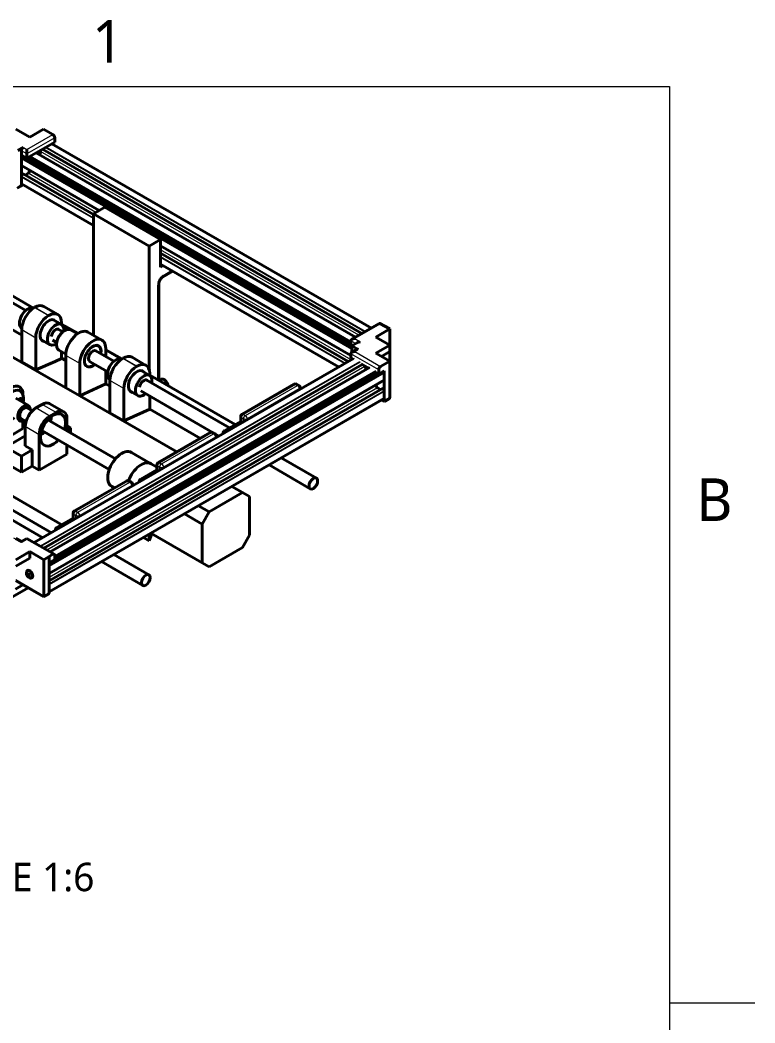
# Model space of a CAD drawing. Header units: inches. Extents: x 0 to 11, y 0 to 8.5.
# Drawn here: x 7.898 to 11, y 4.165 to 8.4 of the extents above; entities that cross this region are included whole.
import ezdxf

# ---------------------------------------------------------------- set-up
doc = ezdxf.new("R2010")
doc.units = ezdxf.units.IN
doc.header["$LTSCALE"] = 0.5
doc.header["$MEASUREMENT"] = 0
for name, color, linetype, lineweight in [('ANNOTATION_TEXT', 7, 'Continuous', 25), ('BORDER_FRAME', 7, 'Continuous', 15), ('BORDER_ZONES', 7, 'Continuous', 15), ('TANGENT_LINES', 7, 'Continuous', 15), ('Visible', 7, 'Continuous', 40)]:
    doc.layers.add(name, color=color, linetype=linetype, lineweight=lineweight)
doc.styles.add('Onshape-Standard', font='NotoSans-Regular.ttf')
doc.styles.add('Onshape-Standard-View-Label', font='NotoSans-Regular.ttf', dxfattribs={"height": 0.12})

msp = doc.modelspace()

# ---------------------------------------------------------------- linework, layer by layer
at = {"layer": 'BORDER_FRAME'}
for p, q in [((0.399, 8.12), (10.639, 8.12)), ((10.639, 8.12), (10.639, 0.38))]:
    msp.add_line(p, q, dxfattribs=at)
at = {"layer": 'BORDER_ZONES'}
msp.add_line((10.639, 4.25), (11, 4.25), dxfattribs=at)
at = {"layer": 'TANGENT_LINES'}
for p, q in [((7.9269, 7.8536), (8.0365, 7.9169)), ((8.0448, 7.9026), (7.9269, 7.8345)), ((9.3795, 7.0985), (8.0312, 7.877)), ((7.9269, 7.8345), (7.9038, 7.8479)), ((7.912, 7.8622), (7.9269, 7.8536)), ((9.3124, 7.0598), (7.964, 7.8382)), ((9.3283, 7.069), (7.9847, 7.8447)), ((9.3414, 7.0765), (7.993, 7.855)), ((9.3526, 7.083), (8.0042, 7.8615)), ((9.3561, 7.085), (8.0077, 7.8635)), ((9.2986, 7.0092), (7.9038, 7.8145)), ((9.2986, 7.0149), (7.9053, 7.8194)), ((9.2986, 7.0178), (7.9211, 7.8131)), ((9.2986, 7.0227), (7.9279, 7.814)), ((9.2941, 7.0298), (7.9299, 7.8174)), ((9.2941, 7.0346), (7.9331, 7.8204)), ((9.2941, 7.0375), (7.9356, 7.8218)), ((9.2941, 7.0432), (7.9406, 7.8247)), ((9.3144, 7.0609), (7.9777, 7.8327)), ((8.2337, 7.5969), (7.9038, 7.7874)), ((8.2077, 7.5785), (7.91, 7.7503)), ((8.2178, 7.5877), (7.9317, 7.7529)), ((7.9386, 7.765), (8.2317, 7.5957)), ((8.2077, 7.5615), (7.9038, 7.7369)), ((8.2077, 7.5344), (7.9038, 7.7099)), ((7.9044, 7.7406), (8.2077, 7.5655)), ((7.8885, 7.6965), (7.9038, 7.7053)), ((7.9038, 7.7058), (7.9059, 7.707)), ((9.2941, 6.9847), (8.491, 7.4484)), ((8.491, 7.4461), (9.2941, 6.9824)), ((9.2954, 6.9656), (8.491, 7.43)), ((9.2823, 6.958), (8.491, 7.4149)), ((8.491, 7.4019), (9.2711, 6.9515)), ((9.2676, 6.9495), (8.491, 7.3979)), ((9.2442, 6.936), (8.491, 7.3709)), ((8.5028, 7.3219), (8.5379, 7.3421)), ((8.4792, 6.881), (8.4792, 7.2811)), ((7.9592, 7.1863), (8.0182, 7.1523)), ((7.9604, 7.187), (8.0194, 7.153)), ((9.42, 7.118), (9.3106, 7.0549)), ((7.9052, 7.0927), (7.9641, 7.0587)), ((9.3143, 7.0337), (9.2941, 7.0453)), ((9.3342, 7.0412), (9.302, 7.0226)), ((9.3106, 7.0549), (9.3342, 7.0412)), ((9.412, 6.9228), (9.2941, 6.9909)), ((9.302, 7.0226), (9.302, 6.9994)), ((9.3255, 7.009), (9.3106, 7.0004)), ((9.3106, 7.0004), (9.4202, 6.9371)), ((9.3078, 6.971), (7.9595, 6.1926)), ((9.3312, 6.9575), (7.9829, 6.179)), ((9.3337, 6.9549), (7.9864, 6.177)), ((7.9976, 6.1706), (9.341, 6.9462)), ((8.1497, 6.9492), (8.0908, 6.9832)), ((8.3902, 6.9375), (8.3313, 6.9715)), ((8.3914, 6.9382), (8.3325, 6.9723)), ((8.0106, 6.163), (9.354, 6.9386)), ((9.4337, 6.9134), (8.0215, 6.0981)), ((9.4356, 6.9087), (8.0215, 6.0923)), ((9.4178, 6.9071), (8.0215, 6.101)), ((9.409, 6.9069), (8.0215, 6.1058)), ((9.3612, 6.9267), (8.0246, 6.155)), ((9.3749, 6.9323), (8.0266, 6.1538)), ((9.3984, 6.9187), (8.0448, 6.1373)), ((9.4014, 6.9148), (8.0448, 6.1315)), ((9.4009, 6.9116), (8.0448, 6.1286)), ((9.4051, 6.9092), (8.0448, 6.1238)), ((9.4356, 6.8817), (8.0215, 6.0652)), ((8.3361, 6.8439), (8.2772, 6.8779)), ((9.0602, 6.8613), (8.841, 6.7348)), ((9.0685, 6.8565), (9.0602, 6.8613)), ((9.4003, 6.859), (8.0215, 6.0629)), ((9.4073, 6.8469), (8.0215, 6.0468)), ((9.4289, 6.8444), (8.0215, 6.0318)), ((9.4345, 6.8346), (8.0215, 6.0188)), ((9.4356, 6.8312), (8.0215, 6.0148)), ((8.8493, 6.73), (9.0685, 6.8565)), ((9.0767, 6.8422), (8.8575, 6.7157)), ((9.0767, 6.8393), (9.0767, 6.8422)), ((8.0502, 6.743), (7.9912, 6.777)), ((9.4356, 6.8042), (8.0215, 5.9877)), ((9.4281, 6.7982), (9.4356, 6.7939)), ((9.4356, 6.7939), (9.4591, 6.8075)), ((8.0242, 6.728), (7.9653, 6.762)), ((8.841, 6.7348), (8.8493, 6.73)), ((8.8293, 6.701), (8.7666, 6.6648)), ((8.841, 6.7157), (8.8327, 6.7205)), ((8.8327, 6.7205), (8.8327, 6.6984)), ((8.841, 6.7032), (8.841, 6.7157)), ((8.8575, 6.7157), (8.8575, 6.7127)), ((7.9787, 6.6492), (7.9198, 6.6832)), ((8.7066, 6.6572), (8.4874, 6.5306)), ((8.4957, 6.5258), (8.7149, 6.6524)), ((8.7149, 6.6524), (8.7066, 6.6572)), ((8.7666, 6.6648), (8.7705, 6.6625)), ((8.7232, 6.6381), (8.504, 6.5116)), ((8.7232, 6.6352), (8.7232, 6.6381)), ((8.4874, 6.5306), (8.4957, 6.5258)), ((8.4757, 6.4969), (8.413, 6.4606)), ((8.4875, 6.5116), (8.4792, 6.5163)), ((8.4792, 6.5163), (8.4792, 6.4943)), ((8.4875, 6.4991), (8.4875, 6.5116)), ((8.504, 6.5116), (8.504, 6.5086)), ((8.3531, 6.4531), (8.1339, 6.3265)), ((8.1422, 6.3217), (8.3614, 6.4483)), ((8.3614, 6.4483), (8.3531, 6.4531)), ((8.413, 6.4606), (8.417, 6.4584)), ((8.3696, 6.434), (8.1504, 6.3074)), ((8.3696, 6.431), (8.3696, 6.434)), ((8.1339, 6.3074), (8.1256, 6.3122)), ((8.1256, 6.3122), (8.1256, 6.2902)), ((8.1339, 6.3265), (8.1422, 6.3217)), ((8.1222, 6.2927), (8.0595, 6.2565)), ((8.1339, 6.295), (8.1339, 6.3074)), ((8.1504, 6.3074), (8.1504, 6.3045)), ((8.0595, 6.2565), (8.0634, 6.2543)), ((7.9036, 6.1936), (7.8714, 6.2123)), ((7.9272, 6.2072), (7.9036, 6.1936)), ((8.0365, 6.1441), (7.9272, 6.2072)), ((7.8801, 6.0374), (7.9979, 5.9694)), ((7.9979, 5.9694), (8.0215, 5.983))]:
    msp.add_line(p, q, dxfattribs=at)
for centre, major_axis, start_param, end_param in [((8.5028, 7.2947), (0.0167, 0.0289), 0.785398, 2.356194), ((8.491, 7.3287), (0.0083, -0.0144), 0.000197, 0.785398), ((8.841, 6.7252), (0.0058, -0.0101), 2.356194, 3.141593), ((8.8493, 6.7204), (0.0058, -0.0101), 0.785398, 2.356194), ((8.7666, 6.6552), (0.0058, -0.0101), 2.356194, 3.141593), ((8.4874, 6.5211), (0.0058, -0.0101), 2.356194, 3.141593), ((8.4957, 6.5163), (0.0058, -0.0101), 0.785398, 2.356194), ((8.413, 6.4511), (0.0058, -0.0101), 2.356194, 3.141593), ((8.1339, 6.317), (0.0058, -0.0101), 2.356194, 3.141593), ((8.1422, 6.3122), (0.0058, -0.0101), 0.785398, 2.356194), ((8.0595, 6.247), (0.0058, -0.0101), 2.356194, 3.141593)]:
    msp.add_ellipse(centre, major_axis=major_axis, ratio=0.57735, start_param=start_param, end_param=end_param, dxfattribs=at)
at = {"layer": 'TANGENT_LINES', "extrusion": (0, 0, -1)}
for centre, major_axis, start_param, end_param in [((8.4674, 7.2879), (0.0167, 0), 0.000202, 0.785398), ((9.0602, 6.8518), (-0.0058, 0.0101), 0, 0.785398), ((9.0602, 6.8518), (-0.0058, -0.0101), 2.356194, 3.141593), ((9.0685, 6.847), (-0.0058, -0.0101), 2.356194, 3.141593), ((9.0685, 6.847), (-0.0058, 0.0101), 0.785398, 2.356194), ((9.0685, 6.847), (0.0117, 0), 0, 0.785398), ((8.841, 6.7252), (-0.0058, -0.0101), 0.785398, 2.356194), ((8.841, 6.7252), (0.0117, 0), 2.356194, 3.141593), ((8.8493, 6.7204), (-0.0058, -0.0101), 0.785398, 2.356194), ((8.8493, 6.7204), (0.0117, 0), 0.785398, 2.356194), ((8.7066, 6.6477), (-0.0058, 0.0101), 0, 0.785398), ((8.7066, 6.6477), (-0.0058, -0.0101), 2.356194, 3.141593), ((8.7149, 6.6429), (-0.0058, -0.0101), 2.356194, 3.141593), ((8.7149, 6.6429), (-0.0058, 0.0101), 0.785398, 2.356194), ((8.7666, 6.6552), (0.0117, 0), 2.907651, 3.141593), ((8.7666, 6.6552), (-0.0058, -0.0101), 1.336855, 2.356194), ((8.7149, 6.6429), (0.0117, 0), 12.566371, 13.351769), ((8.4874, 6.5211), (-0.0058, -0.0101), 0.785398, 2.356194), ((8.4957, 6.5163), (-0.0058, -0.0101), 0.785398, 2.356194), ((8.4874, 6.5211), (0.0117, 0), 2.356194, 3.141593), ((8.4957, 6.5163), (0.0117, 0), 0.785398, 2.356194), ((8.3531, 6.4435), (-0.0058, 0.0101), 0, 0.785398), ((8.3531, 6.4435), (-0.0058, -0.0101), 2.356194, 3.141593), ((8.3614, 6.4388), (-0.0058, -0.0101), 2.356194, 3.141593), ((8.3614, 6.4388), (-0.0058, 0.0101), 0.785398, 2.356194), ((8.3614, 6.4388), (0.0117, 0), 0, 0.785398), ((8.413, 6.4511), (0.0117, 0), 2.907651, 3.141593), ((8.413, 6.4511), (-0.0058, -0.0101), 1.336855, 2.356194), ((8.1339, 6.317), (0.0117, 0), 2.356194, 3.141593), ((8.1339, 6.317), (-0.0058, -0.0101), 0.785398, 2.356194), ((8.1422, 6.3122), (-0.0058, -0.0101), 0.785398, 2.356194), ((8.1422, 6.3122), (0.0117, 0), 0.785398, 2.356194), ((8.0595, 6.247), (0.0117, 0), 2.907651, 3.141593), ((8.0595, 6.247), (-0.0058, -0.0101), 1.336855, 2.356194)]:
    msp.add_ellipse(centre, major_axis=major_axis, ratio=0.57735, start_param=start_param, end_param=end_param, dxfattribs=at)
at = {"layer": 'Visible'}
for p, q in [((7.9387, 7.9053), (7.8798, 7.9393)), ((7.9387, 7.9053), (7.9977, 7.9393)), ((7.9977, 7.9393), (8.0365, 7.9169)), ((8.0448, 7.8849), (7.9269, 7.8168)), ((9.3809, 7.0994), (8.0326, 7.8778)), ((8.0448, 7.9026), (8.0448, 7.8849)), ((7.912, 7.8622), (7.8885, 7.8486)), ((7.9038, 7.8479), (7.9038, 7.8302)), ((7.9269, 7.8345), (7.9269, 7.8536)), ((7.9269, 7.8345), (7.9269, 7.8168)), ((9.3138, 7.0606), (7.9655, 7.8391)), ((7.9847, 7.8447), (7.9847, 7.8502)), ((7.9924, 7.8546), (9.3407, 7.0762)), ((7.9038, 7.8302), (7.9269, 7.8168)), ((7.9038, 7.8302), (7.9038, 7.7053)), ((9.2986, 7.0176), (7.908, 7.8204)), ((9.2986, 7.0189), (7.9223, 7.8135)), ((7.9279, 7.814), (7.9299, 7.8174)), ((9.2941, 7.0336), (7.9322, 7.8199)), ((7.9333, 7.8205), (9.2941, 7.0349)), ((7.9771, 7.8323), (7.9777, 7.8327)), ((8.2323, 7.5961), (7.9044, 7.7854)), ((7.9044, 7.7406), (7.91, 7.7503)), ((8.2077, 7.5792), (7.9107, 7.7507)), ((7.9193, 7.7457), (7.9317, 7.7529)), ((7.9386, 7.765), (7.9386, 7.7656)), ((7.9044, 7.7079), (8.2077, 7.5328)), ((7.8861, 7.6904), (7.8981, 7.6974)), ((7.9011, 7.6996), (7.9099, 7.7047)), ((8.2077, 7.5819), (8.2553, 7.6093)), ((8.2077, 7.5819), (8.2077, 7.0692)), ((8.2077, 7.5819), (8.4434, 7.4458)), ((8.2553, 7.6093), (8.491, 7.4733)), ((8.4434, 7.4458), (8.491, 7.4733)), ((8.491, 7.4733), (8.491, 7.3571)), ((8.4434, 7.4458), (8.4434, 6.9229)), ((9.2941, 6.983), (8.491, 7.4467)), ((9.283, 6.9584), (8.491, 7.4157)), ((8.491, 7.3692), (9.2428, 6.9352)), ((8.5014, 7.3632), (8.491, 7.3571)), ((8.4993, 7.3143), (8.5427, 7.3393)), ((7.9221, 7.174), (7.6714, 7.3188)), ((7.9549, 7.1836), (7.7652, 7.2931)), ((8.4841, 6.8782), (8.4841, 7.2879)), ((7.9549, 7.1837), (7.7878, 7.2802)), ((7.9052, 7.069), (7.6411, 7.2215)), ((8.0908, 6.8474), (7.531, 7.1706)), ((7.9604, 7.187), (7.9592, 7.1863)), ((8.0576, 7.1568), (7.9987, 7.1908)), ((8.0194, 7.153), (8.0182, 7.1523)), ((8.0728, 7.1143), (8.0371, 7.135)), ((8.0734, 7.1233), (8.0735, 7.1203)), ((8.0735, 7.1203), (8.0735, 7.1139)), ((8.1416, 7.0759), (8.0735, 7.1152)), ((8.1415, 7.0759), (8.0735, 7.1152)), ((9.4142, 7.1186), (9.299, 7.0521)), ((9.4353, 7.1091), (9.42, 7.118)), ((7.9052, 6.9565), (7.9052, 7.0927)), ((8.0789, 7.0835), (8.0588, 7.0951)), ((8.1402, 7.075), (8.1115, 7.0916)), ((8.2437, 7.0484), (8.1848, 7.0825)), ((9.4002, 7.0617), (9.4591, 7.0957)), ((9.4353, 7.1091), (9.4356, 7.1093)), ((9.4591, 7.0957), (9.4356, 7.1093)), ((9.4591, 7.0957), (9.4591, 7.0276)), ((7.9641, 6.9224), (7.9641, 7.0587)), ((7.9879, 7.0498), (8.0237, 7.0292)), ((8.0353, 7.049), (8.0531, 7.0387)), ((9.2941, 7.0453), (9.2941, 7.0276)), ((9.3225, 7.0385), (9.2986, 7.0246)), ((9.4002, 7.0617), (9.4591, 7.0276)), ((8.0623, 7.0064), (8.091, 6.9899)), ((8.0735, 7), (8.0735, 6.9715)), ((8.2941, 6.9592), (8.2177, 7.0033)), ((8.2293, 7.0236), (8.2248, 7.0262)), ((8.2598, 7.0128), (8.2598, 6.979)), ((8.327, 6.9689), (8.2598, 7.0076)), ((8.3269, 6.9688), (8.2598, 7.0076)), ((9.299, 7.0248), (9.2941, 7.0276)), ((9.2941, 6.9909), (9.2941, 6.9732)), ((9.2986, 7.0246), (9.2986, 6.9974)), ((9.2986, 7.0246), (9.302, 7.0226)), ((9.3197, 7.0096), (9.299, 6.9976)), ((9.3255, 7.009), (9.302, 7.0226)), ((9.4002, 6.9936), (9.4591, 7.0276)), ((9.4002, 6.9936), (9.4591, 6.9596)), ((9.4238, 6.98), (9.4591, 7.0004)), ((9.4591, 7.0276), (9.4591, 7.0004)), ((9.4591, 7.0004), (9.4591, 6.9596)), ((7.9052, 6.9565), (7.9641, 6.9224)), ((9.3053, 6.9713), (7.958, 6.1934)), ((8.0459, 6.9588), (7.9641, 6.9224)), ((7.9982, 6.1702), (9.3416, 6.9458)), ((8.0459, 6.9588), (8.0735, 6.9715)), ((8.0908, 6.9619), (8.0735, 6.9718)), ((8.0908, 6.9832), (8.0908, 6.8474)), ((8.1497, 6.9492), (8.1497, 6.8133)), ((8.1918, 6.9586), (8.2685, 6.9143)), ((8.3325, 6.9723), (8.3313, 6.9715)), ((8.4296, 6.942), (8.3707, 6.976)), ((9.3014, 6.969), (9.2941, 6.9732)), ((9.2986, 6.9707), (9.2986, 6.9674)), ((9.3685, 6.9302), (9.3376, 6.9481)), ((9.4591, 6.9596), (9.4202, 6.9371)), ((9.4591, 6.9596), (9.4591, 6.8075)), ((9.431, 6.9145), (8.0215, 6.1007)), ((8.0215, 6.102), (9.4166, 6.9075)), ((8.0251, 6.1546), (9.3725, 6.9325)), ((8.0448, 6.1289), (9.401, 6.9119)), ((9.4018, 6.911), (8.0448, 6.1276)), ((8.1756, 6.941), (8.1802, 6.9384)), ((8.2598, 6.9193), (8.2598, 6.8643)), ((8.3914, 6.9382), (8.3902, 6.9375)), ((8.4449, 6.8995), (8.4091, 6.9202)), ((8.4455, 6.9085), (8.4455, 6.9056)), ((8.4455, 6.9056), (8.4455, 6.8992)), ((9.3618, 6.9264), (9.3612, 6.9267)), ((9.412, 6.9052), (9.4007, 6.9117)), ((9.412, 6.9228), (9.412, 6.9052)), ((9.4356, 6.9188), (9.412, 6.9052)), ((9.4356, 6.9188), (9.4356, 6.7939)), ((9.4356, 6.8817), (9.4356, 6.9087)), ((9.4345, 6.8794), (8.0215, 6.0636)), ((8.2598, 6.8643), (8.1497, 6.8133)), ((8.2772, 6.8542), (8.2598, 6.8643)), ((8.2772, 6.7417), (8.2772, 6.8779)), ((8.7819, 6.6776), (8.4308, 6.8803)), ((8.8067, 6.6919), (8.4455, 6.9004)), ((8.8067, 6.6919), (8.4455, 6.9004)), ((8.4928, 6.883), (8.4843, 6.8781)), ((9.0543, 6.8619), (8.8351, 6.7353)), ((9.0743, 6.8571), (9.066, 6.8619)), ((7.9101, 6.8184), (7.9101, 6.8195)), ((9.4283, 6.8447), (8.0215, 6.0325)), ((8.1497, 6.8133), (8.0908, 6.8474)), ((8.3361, 6.7077), (8.3361, 6.8439)), ((8.36, 6.835), (8.3957, 6.8144)), ((8.4073, 6.8342), (8.7376, 6.6435)), ((9.0801, 6.8413), (9.0801, 6.847)), ((9.4003, 6.859), (9.4003, 6.8597)), ((9.4197, 6.8398), (9.4073, 6.8469)), ((9.4289, 6.8444), (9.4345, 6.8346)), ((9.4356, 6.8042), (9.4356, 6.8312)), ((7.9334, 6.7723), (7.8804, 6.8029)), ((7.9912, 6.777), (7.9653, 6.762)), ((8.0215, 5.9861), (9.4345, 6.8019)), ((8.0824, 6.7462), (8.0234, 6.7802)), ((8.56, 6.5765), (8.1497, 6.8133)), ((8.4455, 6.8121), (8.4455, 6.7567)), ((9.4241, 6.7959), (9.4356, 6.7892)), ((9.4356, 6.7892), (9.4535, 6.7996)), ((9.4356, 6.7939), (9.4356, 6.7892)), ((7.9497, 6.7498), (7.9278, 6.7625)), ((8.0502, 6.743), (8.0242, 6.728)), ((8.3361, 6.7077), (8.2772, 6.7417)), ((8.418, 6.744), (8.3361, 6.7077)), ((8.418, 6.744), (8.4455, 6.7567)), ((8.6591, 6.6337), (8.4455, 6.7571)), ((7.9019, 6.7177), (7.9233, 6.7054)), ((7.9101, 6.675), (7.9101, 6.7075)), ((8.3004, 6.5473), (8.0151, 6.7121)), ((8.0264, 6.7063), (8.0258, 6.7059)), ((8.0957, 6.6655), (8.0957, 6.7167)), ((8.8293, 6.7049), (8.7608, 6.6654)), ((8.8293, 6.7252), (8.8293, 6.6964)), ((7.9101, 6.675), (7.7923, 6.607)), ((7.9198, 6.6832), (7.9198, 6.6019)), ((7.9787, 6.6492), (7.9787, 6.4998)), ((7.9893, 6.6673), (8.2746, 6.5026)), ((8.0957, 6.6877), (8.1116, 6.6786)), ((8.1116, 6.6786), (8.0957, 6.6694)), ((8.1116, 6.6786), (8.1116, 6.6564)), ((8.7008, 6.6578), (8.4816, 6.5312)), ((8.7207, 6.653), (8.7125, 6.6578)), ((8.7549, 6.6552), (8.7549, 6.6535)), ((7.9198, 6.6447), (7.8374, 6.5972)), ((8.7266, 6.6371), (8.7266, 6.6429)), ((7.8374, 6.5972), (7.904, 6.5587)), ((7.9492, 6.5849), (7.904, 6.5587)), ((7.9492, 6.5849), (7.9198, 6.6019)), ((7.9492, 6.5849), (7.9492, 6.5168)), ((8.0957, 6.5674), (7.9787, 6.4998)), ((8.0957, 6.5674), (8.0957, 6.6059)), ((8.0996, 6.6036), (8.0957, 6.6014)), ((8.446, 6.5291), (8.3682, 6.5739)), ((7.8374, 6.5291), (7.904, 6.4907)), ((7.904, 6.5587), (7.904, 6.4907)), ((8.4757, 6.5125), (8.451, 6.5268)), ((8.9489, 6.5215), (9.1231, 6.421)), ((9.1489, 6.4657), (9.0006, 6.5513)), ((7.9492, 6.5168), (7.904, 6.4907)), ((7.9787, 6.4998), (7.9492, 6.5168)), ((8.4757, 6.5008), (8.4072, 6.4612)), ((8.4757, 6.5211), (8.4757, 6.4923)), ((8.0748, 6.2693), (7.724, 6.4719)), ((8.3472, 6.4536), (8.128, 6.3271)), ((8.3672, 6.4489), (8.3589, 6.4536)), ((8.373, 6.433), (8.373, 6.4388)), ((8.4014, 6.4511), (8.4014, 6.4494)), ((7.7002, 6.4259), (8.0305, 6.2353)), ((8.2854, 6.4305), (8.2963, 6.4243)), ((8.8377, 6.4046), (8.6963, 6.323)), ((8.7921, 6.431), (8.8377, 6.4046)), ((8.8672, 6.3876), (8.8377, 6.4046)), ((7.9938, 6.2141), (7.7376, 6.362)), ((8.8672, 6.2243), (8.8672, 6.3876)), ((8.1222, 6.317), (8.1222, 6.2882)), ((8.5917, 6.3153), (8.6668, 6.2719)), ((8.6506, 6.3493), (8.6963, 6.323)), ((8.6668, 6.2719), (8.6963, 6.323)), ((8.1222, 6.2967), (8.0536, 6.2571)), ((8.6668, 6.1086), (8.6668, 6.2719)), ((8.0478, 6.247), (8.0478, 6.2453)), ((8.4434, 6.2014), (8.4547, 6.2311)), ((8.4434, 6.2297), (8.4434, 6.2014)), ((8.4503, 6.2336), (8.6668, 6.1086)), ((7.9036, 6.1976), (7.8796, 6.2114)), ((7.9272, 6.2112), (7.9036, 6.1976)), ((7.9036, 6.1936), (7.9036, 6.1976)), ((8.0424, 6.1447), (7.9272, 6.2112)), ((7.9272, 6.2072), (7.9272, 6.2112)), ((8.4189, 6.2155), (8.4434, 6.2014)), ((8.8672, 6.2243), (8.8377, 6.1733)), ((7.939, 6.1555), (7.8801, 6.1215)), ((7.939, 6.1555), (7.939, 6.1283)), ((7.939, 6.1555), (7.9979, 6.1215)), ((8.0212, 6.1353), (8.0365, 6.1441)), ((8.4418, 6.0575), (8.2935, 6.1431)), ((8.8377, 6.1733), (8.6963, 6.0916)), ((7.939, 6.1283), (7.8801, 6.0943)), ((7.9979, 6.1215), (8.0215, 6.1351)), ((7.9979, 6.1215), (7.9979, 5.9694)), ((8.0212, 6.1353), (8.0215, 6.1351)), ((8.0215, 6.1351), (8.0215, 5.983)), ((8.0215, 6.1082), (8.0448, 6.1217)), ((8.0448, 6.1394), (8.0448, 6.1217)), ((8.2418, 6.1133), (8.416, 6.0127)), ((8.6668, 6.1086), (8.6963, 6.0916)), ((7.9298, 6.0618), (7.9276, 6.0588)), ((7.9313, 6.0609), (7.9276, 6.0588)), ((7.9276, 6.0588), (7.9298, 6.0533)), ((7.93, 6.0757), (7.9289, 6.0751)), ((7.934, 6.0594), (7.9298, 6.0618)), ((7.9336, 6.0555), (7.9298, 6.0533)), ((7.9316, 6.0608), (7.9336, 6.0555)), ((7.9336, 6.0555), (7.9361, 6.0541)), ((7.9362, 6.0539), (7.934, 6.0594)), ((7.9097, 6.0157), (7.8783, 5.9976)), ((7.8801, 6.0328), (7.9979, 5.9648)), ((7.9298, 6.0533), (7.934, 6.0509)), ((7.934, 6.0509), (7.9362, 6.0539)), ((7.9467, 6.0444), (7.9477, 6.045)), ((7.8557, 5.9585), (7.9322, 6.0027)), ((7.9979, 5.9648), (8.0158, 5.9751)), ((7.9979, 5.9648), (7.9979, 5.9694))]:
    msp.add_line(p, q, dxfattribs=at)
for centre, radius, start, end in [((9.0602, 6.8518), 0.0117, 60, 120), ((9.0685, 6.847), 0.0117, 0, 60), ((8.841, 6.7252), 0.0117, 120, 180), ((8.7066, 6.6477), 0.0117, 60, 120), ((8.7149, 6.6429), 0.0117, 0, 60), ((8.7666, 6.6552), 0.0117, 120, 180), ((8.4874, 6.5211), 0.0117, 120, 180), ((8.3531, 6.4435), 0.0117, 60, 120), ((8.3614, 6.4388), 0.0117, 0, 60), ((8.413, 6.4511), 0.0117, 120, 180), ((8.1339, 6.317), 0.0117, 120, 180), ((8.0595, 6.247), 0.0117, 120, 180), ((7.9459, 6.0644), 0.0211, 161.7158, 258.2842)]:
    msp.add_arc(centre, radius, start, end, dxfattribs=at)
at = {"layer": 'Visible', "extrusion": (0, 0, -1)}
for centre, major_axis, start_param, end_param in [((8.0365, 7.9073), (-0.0058, 0.0101), 0.785398, 2.356194), ((7.912, 7.8527), (-0.0058, -0.0101), 0.785398, 2.356194), ((7.9069, 7.8167), (-0.00246, -0.00426), 1.279092, 1.881637), ((7.9063, 7.8176), (-0.00164, -0.00284), 1.881637, 3.141593), ((7.9215, 7.812), (-0.00082, -0.00142), 2.038283, 3.141593), ((7.9069, 7.7897), (-0.00246, -0.00426), 0, 0.291704), ((7.9103, 7.7501), (-0.000328, -0.000568), 1.570796, 3.141593), ((7.9069, 7.7392), (-0.00246, -0.00426), 1.279092, 1.570796), ((7.9069, 7.7121), (-0.00246, -0.00426), 0, 0.291704), ((9.42, 7.1085), (-0.0058, 0.0101), 12.566371, 13.351769), ((8.1458, 7.015), (-0.0389, -0.0675), 0.785398, 3.141593), ((8.2048, 6.981), (-0.0389, -0.0675), 0.785398, 3.926991), ((9.3106, 6.9909), (-0.0165, 0), 0, 1.570796), ((9.3255, 6.9995), (-0.0058, 0.0101), 12.566371, 13.351769), ((9.4175, 6.9061), (-0.00082, 0.00142), 12.566371, 13.669681), ((9.4326, 6.9116), (-0.00164, 0.00284), 0, 1.259956), ((9.4321, 6.9107), (-0.00246, 0.00426), 1.259956, 2.356194), ((8.5057, 6.8606), (-0.0129, 0.0224), 0, 2.111098), ((9.4321, 6.8837), (-0.00246, 0.00426), 2.356194, 3.141593), ((9.4286, 6.8442), (-0.000328, 0.000568), 12.566371, 14.137167), ((9.4321, 6.8332), (-0.00246, 0.00426), 1.570796, 2.356194), ((7.9912, 6.7245), (-0.0322, -0.0558), 2.356194, 3.141593), ((9.4321, 6.8062), (-0.00246, 0.00426), 2.356194, 3.141593), ((9.4398, 6.8075), (0.0193, 0), 0, 0.785398), ((7.9653, 6.7095), (-0.0322, -0.0558), 0.785398, 2.356194), ((8.0372, 6.6695), (-0.0373, -0.0646), 11.349616, 16.926059), ((8.0502, 6.6904), (-0.0322, -0.0558), 8.63938, 10.210176), ((8.0242, 6.6755), (-0.0322, -0.0558), 0.785398, 2.356194), ((7.9783, 6.7035), (-0.0373, -0.0646), 10.334552, 10.633379), ((7.9783, 6.7035), (-0.0373, -0.0646), 11.349616, 11.656596), ((8.3268, 6.5022), (-0.0414, -0.0717), 0, 3.141593), ((8.4093, 6.4546), (-0.0417, -0.0722), 1.249429, 3.141593)]:
    msp.add_ellipse(centre, major_axis=major_axis, ratio=0.57735, start_param=start_param, end_param=end_param, dxfattribs=at)
at = {"layer": 'Visible'}
for centre, major_axis, start_param, end_param in [((7.9777, 7.8407), (0.00492, 0.00852), 10.210176, 11.780972), ((7.9263, 7.815), (0.00164, 0.00284), 9.424778, 10.995574), ((7.9282, 7.8184), (0.00164, 0.00284), 10.995574, 11.48996), ((7.9317, 7.7609), (0.00492, 0.00852), 10.210176, 11.780972), ((7.8844, 7.7053), (0.0193, 0), 11.780972, 12.566371), ((7.9304, 7.1398), (0.0246, 0.0426), 0.043409, 3.121349), ((7.9592, 7.1239), (0.0382, 0.0662), 0.785398, 2.356194), ((7.9604, 7.1246), (0.0382, 0.0662), 12.566371, 13.351769), ((8.0194, 7.0906), (0.0382, 0.0662), 11.805454, 13.351769), ((8.0182, 7.0899), (0.0382, 0.0662), 0.785398, 2.356194), ((8.0188, 7.0888), (0.0254, 0.0439), 12.316028, 15.958306), ((8.0482, 7.0718), (0.0246, 0.0426), 11.65071, 16.614157), ((8.0482, 7.0718), (0.0129, 0.0224), 12.397438, 14.794466), ((8.0869, 7.049), (0.0246, 0.0426), 0, 3.141593), ((9.3106, 7.0453), (-0.0165, 0), 10.995574, 12.566371), ((9.3342, 7.0317), (-0.0165, 0), 10.995574, 11.780972), ((8.2048, 6.981), (0.025, 0.0433), 11.538527, 16.735806), ((8.2048, 6.981), (0.0246, 0.0426), 11.548787, 16.725547), ((8.2048, 6.981), (0.0129, 0.0224), 12.566371, 15.707963), ((8.3024, 6.925), (0.0246, 0.0426), 0.043409, 3.121349), ((8.3313, 6.9091), (0.0382, 0.0662), 0.785398, 2.356194), ((8.3325, 6.9098), (0.0382, 0.0662), 12.566371, 13.351769), ((8.3914, 6.8758), (0.0382, 0.0662), 11.805454, 13.351769), ((8.3902, 6.8751), (0.0382, 0.0662), 0.785398, 2.356194), ((8.3908, 6.874), (0.0254, 0.0439), 12.316028, 15.958306), ((8.4203, 6.857), (0.0246, 0.0426), 11.54002, 16.716732), ((9.3612, 6.9347), (0.00492, -0.00852), 10.240716, 11.780972), ((9.4202, 6.9276), (0.0058, 0.0101), 0.785398, 2.356194), ((9.4127, 6.909), (0.00164, -0.00284), 12.132327, 12.566371), ((8.4203, 6.857), (0.0129, 0.0224), 12.397438, 14.794466), ((7.8618, 6.7707), (0.0362, 0.0628), 11.534079, 16.740254), ((7.8607, 6.7909), (0.0349, 0.0605), 11.780972, 13.351769), ((9.4073, 6.855), (0.00492, -0.00852), 10.210176, 11.780972), ((7.8983, 6.7918), (0.0058, 0.0101), 11.051147, 14.081594), ((7.9148, 6.7401), (0.0186, 0.0322), 11.763693, 16.510641), ((7.9148, 6.7401), (0.0129, 0.0224), 0, 3.141593), ((8.0365, 6.1346), (0.0058, 0.0101), 11.780972, 13.351769), ((7.9378, 6.0598), (0.0089, -0.0154), 12.091043, 16.183291), ((7.9389, 6.0604), (0.0089, -0.0154), 0, 3.141593), ((8.0021, 5.983), (0.0193, 0), 11.780972, 12.566371)]:
    msp.add_ellipse(centre, major_axis=major_axis, ratio=0.57735, start_param=start_param, end_param=end_param, dxfattribs=at)
for centre, major_axis in [((9.136, 6.4433), (0.0129, 0.0224)), ((7.9319, 6.0563), (0.00365, -0.00631)), ((8.4289, 6.0351), (0.0129, 0.0224))]:
    msp.add_ellipse(centre, major_axis=major_axis, ratio=0.57735, dxfattribs=at)
msp.add_open_spline([(8.4841, 7.2879), (8.4841, 7.2884), (8.4841, 7.2899), (8.485, 7.2945), (8.487, 7.2997), (8.49, 7.3051), (8.4936, 7.3097), (8.4974, 7.3131), (8.4988, 7.3139), (8.4993, 7.3143)], degree=3, knots=[0, 0, 0, 0, 0.095224, 0.242663, 0.406213, 0.577156, 0.745466, 0.899309, 1, 1, 1, 1], dxfattribs=at)

# ---------------------------------------------------------------- texts
at = {"layer": 'ANNOTATION_TEXT', "color": 7, "insert": (7.8545, 4.8416), "char_height": 0.12, "attachment_point": 2, "style": 'Onshape-Standard-View-Label'}
msp.add_mtext('SCALE 1:6', dxfattribs=at)
at = {"layer": 'BORDER_ZONES', "char_height": 0.18, "attachment_point": 5, "style": 'Onshape-Standard'}
for s, insert in [('1', (8.269, 8.31)), ('B', (10.829, 6.375))]:
    msp.add_mtext(s, dxfattribs=dict(at, insert=insert))

doc.saveas('drawing.dxf')
